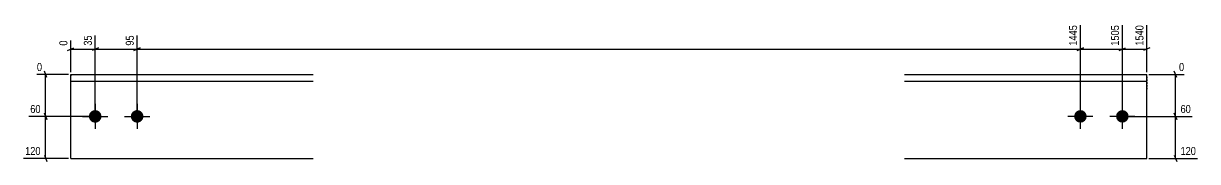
# Model space of a CAD drawing. Header units: millimetres. Extents: x 3 to 15107, y 3 to 315.
# Drawn here: x 6003 to 7683, y 9 to 206 of the extents above; entities that cross this region are included whole.
import ezdxf

# ---------------------------------------------------------------- set-up
doc = ezdxf.new("R2010")
doc.units = ezdxf.units.MM
doc.linetypes.add('DXK_LINE_DOT2', pattern=[3.9198, 1.9599, -1.9599])
doc.layers.add('MÅLSÆTNING', color=7, linetype='Continuous')
doc.layers.add('STÅL', color=7, linetype='Continuous')
doc.styles.add('Arial Narrow', font='ARIALN.TTF', dxfattribs={"height": 0.2})

msp = doc.modelspace()

# ---------------------------------------------------------------- hatches: boundary and pattern name
at = {"layer": 'STÅL', "linetype": 'Continuous'}
for points in [[(6106.9, 82.4), (6108.7, 82), (6110.4, 81.3), (6112, 80.1), (6113.2, 78.7), (6114.1, 77.1), (6114.7, 75.3), (6114.9, 73.4), (6114.7, 71.6), (6114.1, 69.8), (6113.1, 68.2), (6111.9, 66.8), (6110.3, 65.7), (6108.6, 64.9), (6106.8, 64.5), (6104.9, 64.6), (6103, 65), (6101.3, 65.7), (6099.8, 66.9), (6098.6, 68.3), (6097.6, 69.9), (6097.1, 71.7), (6096.9, 73.6), (6097.1, 75.4), (6097.7, 77.2), (6098.6, 78.8), (6099.9, 80.2), (6101.4, 81.3), (6103.2, 82.1), (6105, 82.5)], [(6166.9, 82.4), (6168.7, 82), (6170.4, 81.3), (6172, 80.1), (6173.2, 78.7), (6174.1, 77.1), (6174.7, 75.3), (6174.9, 73.4), (6174.7, 71.6), (6174.1, 69.8), (6173.1, 68.2), (6171.9, 66.8), (6170.3, 65.7), (6168.6, 64.9), (6166.8, 64.5), (6164.9, 64.6), (6163, 65), (6161.3, 65.7), (6159.8, 66.9), (6158.6, 68.3), (6157.6, 69.9), (6157.1, 71.7), (6156.9, 73.6), (6157.1, 75.4), (6157.7, 77.2), (6158.6, 78.8), (6159.9, 80.2), (6161.4, 81.3), (6163.2, 82.1), (6165, 82.5)], [(7515.9, 64.5, -1), (7515.9, 82.5, -1)], [(7575.9, 64.5, -1), (7575.9, 82.5, -1)]]:
    msp.add_hatch(color=3, dxfattribs=at).paths.add_polyline_path(points)

# ---------------------------------------------------------------- linework, layer by layer
at = {"layer": 'MÅLSÆTNING', "color": 7, "linetype": 'Continuous'}
for p, q in [((7515.9, 76.5), (7515.9, 203.9)), ((7515.9, 76.5), (7515.9, 203.9)), ((7575.9, 76.5), (7575.9, 203.9)), ((7610.9, 136.5), (7610.9, 203.9)), ((6105.9, 76.5), (6105.9, 189.2)), ((6105.9, 76.5), (6105.9, 189.2)), ((6165.9, 76.5), (6165.9, 189.2)), ((6165.9, 76.5), (6165.9, 189.2)), ((6066.4, 167.7), (6075.4, 171.3)), ((6070.9, 136.5), (6070.9, 181.9)), ((6070.9, 169.5), (6105.9, 169.5)), ((6110.4, 171.3), (6101.4, 167.7)), ((6110.4, 171.3), (6101.4, 167.7)), ((6105.9, 169.5), (6165.9, 169.5)), ((6170.4, 171.3), (6161.4, 167.7)), ((6161.4, 167.7), (6170.4, 171.3)), ((6165.9, 169.5), (7515.9, 169.5)), ((7520.4, 171.3), (7511.4, 167.7)), ((7511.4, 167.7), (7520.4, 171.3)), ((7515.9, 169.5), (7575.9, 169.5)), ((7571.4, 167.7), (7580.4, 171.3)), ((7615.4, 171.3), (7606.4, 167.7)), ((6036.7, 129), (6033.1, 138)), ((7653.7, 129), (7650.1, 138)), ((6067.9, 133.5), (6022.5, 133.5)), ((7613.9, 133.5), (7664.3, 133.5)), ((7651.9, 73.5), (7651.9, 133.5)), ((6102.9, 73.5), (6010.8, 73.5)), ((6036.7, 69), (6033.1, 78)), ((6034.9, 13.5), (6034.9, 73.5)), ((7578.9, 73.5), (7676, 73.5)), ((7578.9, 73.5), (7676, 73.5)), ((7650.1, 78), (7653.7, 69)), ((7653.7, 69), (7650.1, 78)), ((7651.9, 13.5), (7651.9, 73.5)), ((6033.1, 18), (6036.7, 9)), ((7650.1, 18), (7653.7, 9)), ((6067.9, 13.5), (6003.5, 13.5)), ((7613.9, 13.5), (7683.3, 13.5))]:
    msp.add_line(p, q, dxfattribs=at)
at = {"layer": 'STÅL', "color": 2, "linetype": 'Continuous'}
for p, q in [((6070.9, 15.4), (6070.9, 133.5)), ((6070.9, 133.5), (6417.9, 133.5)), ((6417.9, 123.5), (6070.9, 123.5)), ((7263.9, 133.5), (7610.9, 133.5)), ((7610.9, 123.5), (7263.9, 123.5)), ((7610.9, 115.5), (7610.9, 133.5)), ((7610.9, 13.5), (7610.9, 115.5)), ((6070.9, 14), (6070.9, 15.4)), ((6070.9, 13.5), (6070.9, 14)), ((6070.9, 13.5), (6417.9, 13.5)), ((7263.9, 13.5), (7610.9, 13.5))]:
    msp.add_line(p, q, dxfattribs=at)
at = {"layer": 'STÅL', "color": 7, "linetype": 'DXK_LINE_DOT2'}
for p, q in [((6070.9, 133.5), (6070.9, 130)), ((7610.9, 130), (7610.9, 110.5))]:
    msp.add_line(p, q, dxfattribs=at)
at = {"layer": 'STÅL', "color": 3, "linetype": 'Continuous'}
for p, q in [((6105.9, 91.5), (6105.9, 55.5)), ((6165.9, 91.5), (6165.9, 55.5)), ((7515.9, 55.5), (7515.9, 91.5)), ((7575.9, 55.5), (7575.9, 91.5)), ((6087.9, 73.5), (6123.9, 73.5)), ((6147.9, 73.5), (6183.9, 73.5)), ((7533.9, 73.5), (7497.9, 73.5)), ((7593.9, 73.5), (7557.9, 73.5))]:
    msp.add_line(p, q, dxfattribs=at)

# ---------------------------------------------------------------- next in the draw order: wipeouts: each hides what was drawn before it
at = {"color": 0, "linetype": 'Continuous'}
for points in [[(7513.5, 206.2), (7496.7, 206.2), (7496.7, 172.2), (7513.5, 172.2)], [(7573.5, 206.2), (7556.7, 206.2), (7556.7, 172.2), (7573.5, 172.2)], [(6103.5, 191.6), (6086.7, 191.6), (6086.7, 172.2), (6103.5, 172.2)], [(6163.5, 191.6), (6146.7, 191.6), (6146.7, 172.2), (6163.5, 172.2)], [(6068.5, 184.3), (6051.7, 184.3), (6051.7, 172.2), (6068.5, 172.2)], [(7666.7, 135.9), (7666.7, 152.7), (7654.6, 152.7), (7654.6, 135.9)], [(6030, 75.9), (6030, 92.7), (6010.6, 92.7), (6010.6, 75.9)], [(7676.2, 75.9), (7676.2, 92.7), (7656.8, 92.7), (7656.8, 75.9)], [(6030, 15.9), (6030, 32.7), (6003.3, 32.7), (6003.3, 15.9)], [(7683.5, 15.9), (7683.5, 32.7), (7656.8, 32.7), (7656.8, 15.9)]]:
    msp.add_wipeout(points, dxfattribs=at).dxf.layer = 'MÅLSÆTNING'

# ---------------------------------------------------------------- next in the draw order: linework, layer by layer
at = {"layer": 'MÅLSÆTNING', "color": 7, "linetype": 'Continuous'}
for p, q in [((7575.9, 76.5), (7575.9, 203.9)), ((7571.4, 167.7), (7580.4, 171.3)), ((7575.9, 169.5), (7610.9, 169.5)), ((6034.9, 73.5), (6034.9, 133.5)), ((6102.9, 73.5), (6010.8, 73.5)), ((6033.1, 78), (6036.7, 69))]:
    msp.add_line(p, q, dxfattribs=at)

# ---------------------------------------------------------------- next in the draw order: texts
at = {"layer": 'MÅLSÆTNING', "color": 3, "linetype": 'Continuous', "style": 'Arial Narrow'}
for s, height, p in [('1445', 11.45, (7511.1, 174.6)), ('1505', 11.45, (7571.1, 174.6)), ('35', 11.45, (6101.1, 174.6)), ('95', 11.45, (6161.1, 174.6)), ('0', 11.5, (6066.1, 174.6))]:
    msp.add_text(s, height=height, rotation=90.0002, dxfattribs=at).set_placement(p)
for s, height, p in [('0', 11.5, (7657, 138.3)), ('60', 11.45, (6013, 78.3)), ('60', 11.45, (7659.2, 78.3)), ('120', 11.45, (6005.7, 18.3)), ('120', 11.45, (7659.2, 18.3))]:
    msp.add_text(s, height=height, dxfattribs=at).set_placement(p)

# ---------------------------------------------------------------- next in the draw order: wipeouts: each hides what was drawn before it
at = {"color": 0, "linetype": 'Continuous'}
for points in [[(7608.5, 206.2), (7591.7, 206.2), (7591.7, 172.2), (7608.5, 172.2)], [(6032.2, 135.9), (6032.2, 152.7), (6020.1, 152.7), (6020.1, 135.9)]]:
    msp.add_wipeout(points, dxfattribs=at).dxf.layer = 'MÅLSÆTNING'

# ---------------------------------------------------------------- next in the draw order: texts
at = {"layer": 'MÅLSÆTNING', "color": 3, "linetype": 'Continuous', "style": 'Arial Narrow'}
msp.add_text('1540', height=11.45, rotation=90.0002, dxfattribs=at).set_placement((7606.1, 174.6))
msp.add_text('0', height=11.5, dxfattribs=at).set_placement((6022.5, 138.3))

doc.saveas('drawing.dxf')
